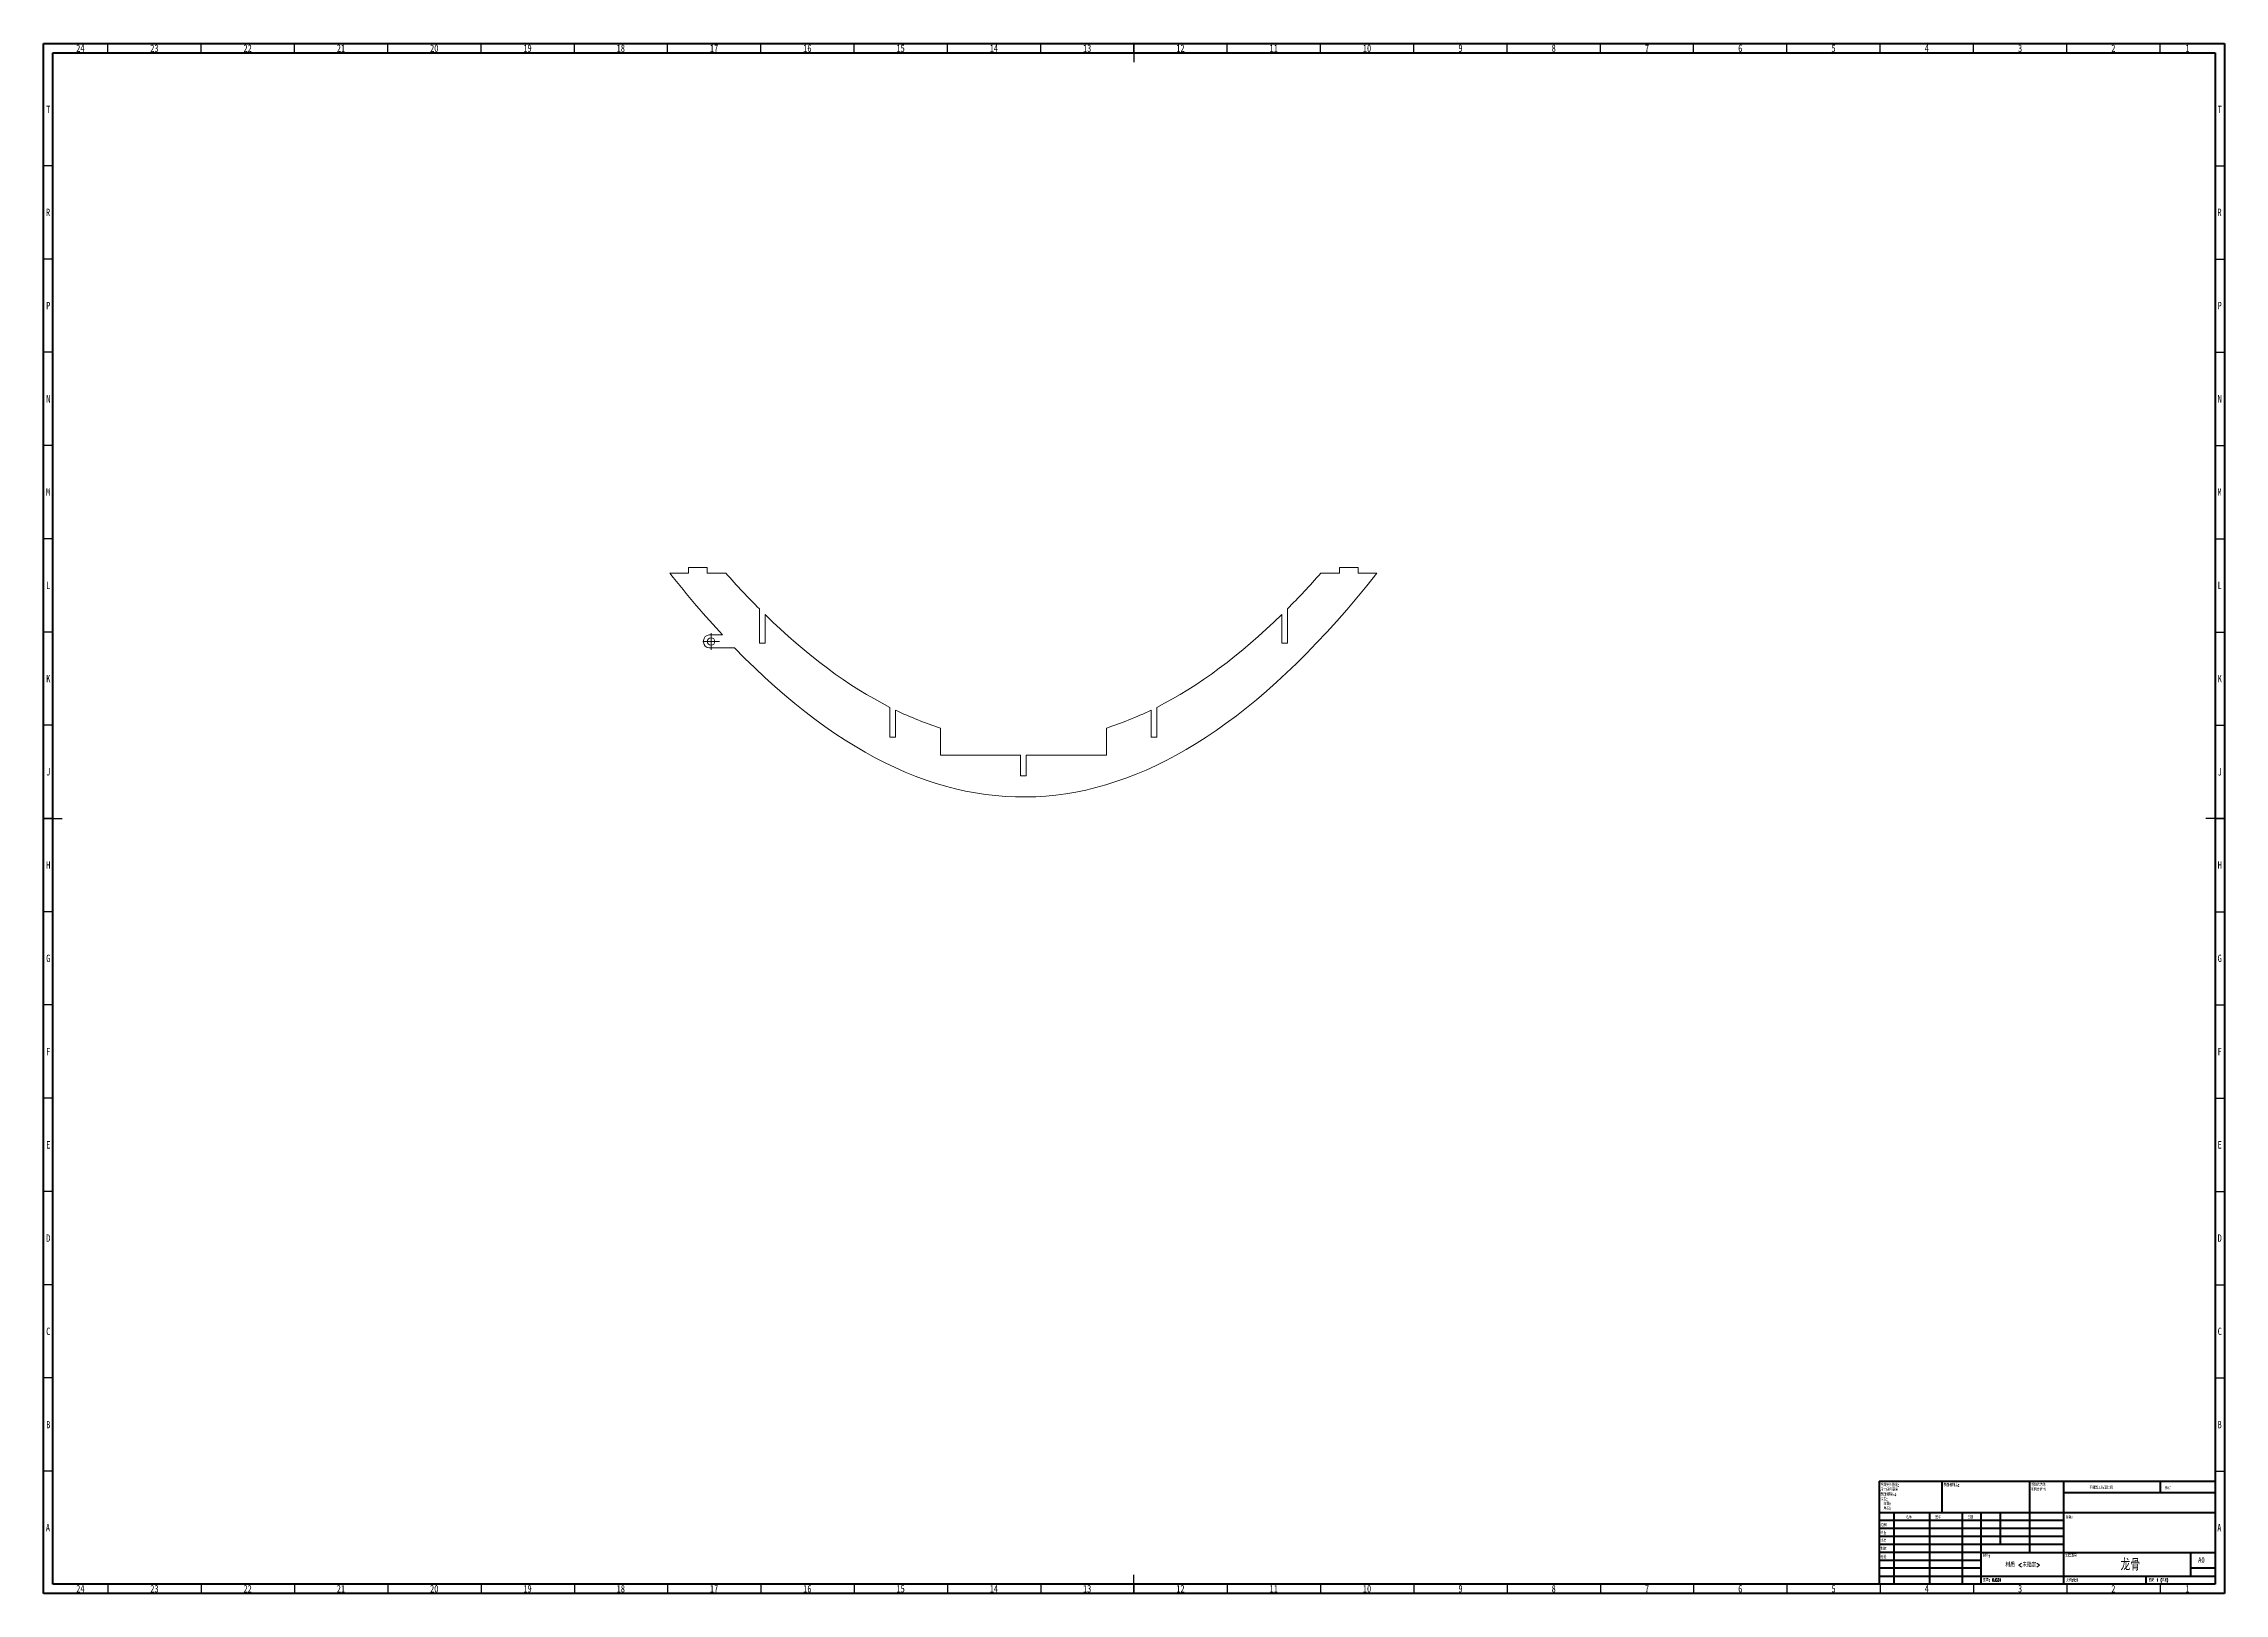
# Model space of a CAD drawing. Header units: millimetres. Extents: x 15 to 1184, y 5 to 836.
import ezdxf

# ---------------------------------------------------------------- set-up
doc = ezdxf.new("R2010")
doc.units = ezdxf.units.MM
doc.styles.add('SLDTEXTSTYLE0', font='TXT', dxfattribs={"width": 0.75})
doc.styles.add('SLDTEXTSTYLE1', font='TXT', dxfattribs={"width": 0.75, "bigfont": 'bigfont'})
doc.styles.add('SLDTEXTSTYLE2', font='TXT', dxfattribs={"width": 0.694444, "bigfont": 'bigfont'})

# ---------------------------------------------------------------- blocks, each defined once
blk = doc.blocks.new('SW_NOTE_0')
at = {"color": 0, "linetype": 'Continuous', "lineweight": 0, "char_height": 1.5, "attachment_point": 1, "style": 'SLDTEXTSTYLE1'}
for s, insert in [('\\M+18F9C\\M+194F1另\\M+18A4F\\M+18E77\\M+192E8:', (0, 1.9)), ('\\M+18EDA\\M+190A1\\M+18E67\\M+19770\\M+19F7C\\M+195C4', (0, -0.6)), ('\\M+1955C\\M+196CA\\M+19165糙\\M+19378:', (0, -3.1)), ('\\M+18CF6\\M+18DB7:', (0, -5.6)), ('线\\M+190AB:', (1.7, -8.1)), ('\\M+18A70\\M+19378:', (1.7, -10.6))]:
    blk.add_mtext(s, dxfattribs=dict(at, insert=insert))
blk = doc.blocks.new('SW_NOTE_1')
at = {"color": 0, "linetype": 'Continuous', "lineweight": 0, "char_height": 1.5, "attachment_point": 1, "style": 'SLDTEXTSTYLE1'}
for s, insert in [('\\M+18FAB锐边\\M+190B4\\M+18F9C', (0, 1.9)), ('\\M+196D1\\M+18E68\\M+19BF3\\M+190DC\\M+19266', (0, -0.6))]:
    blk.add_mtext(s, dxfattribs=dict(at, insert=insert))
blk = doc.blocks.new('SW_CENTERMARKSYMBOL_0')
at = {"color": 0, "linetype": 'Continuous', "lineweight": 0}
for p, q in [((-2.5, 0), (-4.5, 0)), ((0, 0), (-2.5, 0)), ((0, 2.5), (0, 4.5)), ((0, 0), (0, 2.5)), ((0, 0), (0, -2.5)), ((0, 0), (2.5, 0)), ((2.5, 0), (4.5, 0)), ((0, -2.5), (0, -4.5))]:
    blk.add_line(p, q, dxfattribs=at)

msp = doc.modelspace()

# ---------------------------------------------------------------- linework, layer by layer
at = {"color": 7, "linetype": 'Continuous', "lineweight": 60}
for p, q in [((15, 5), (15, 836)), ((15, 836), (1184, 836)), ((20, 10), (20, 831)), ((20, 831), (1179, 831)), ((1179, 831), (1179, 10)), ((1184, 836), (1184, 5)), ((1184, 5), (15, 5)), ((1179, 10), (20, 10))]:
    msp.add_line(p, q, dxfattribs=at)
at = {"color": 7, "linetype": 'Continuous', "lineweight": 30}
for p, q in [((49.5, 831), (49.5, 836)), ((99.5, 831), (99.5, 836)), ((149.5, 831), (149.5, 836)), ((199.5, 831), (199.5, 836)), ((249.5, 831), (249.5, 836)), ((299.5, 831), (299.5, 836)), ((349.5, 831), (349.5, 836)), ((399.5, 831), (399.5, 836)), ((449.5, 831), (449.5, 836)), ((499.5, 831), (499.5, 836)), ((549.5, 831), (549.5, 836)), ((599.5, 836), (599.5, 826)), ((599.5, 831), (599.5, 836)), ((649.5, 831), (649.5, 836)), ((699.5, 831), (699.5, 836)), ((749.5, 831), (749.5, 836)), ((799.5, 831), (799.5, 836)), ((849.5, 831), (849.5, 836)), ((899.5, 831), (899.5, 836)), ((949.5, 831), (949.5, 836)), ((999.5, 831), (999.5, 836)), ((1049.5, 831), (1049.5, 836)), ((1099.5, 831), (1099.5, 836)), ((1149.5, 831), (1149.5, 836)), ((20, 770.5), (15, 770.5)), ((1179, 770.5), (1184, 770.5)), ((20, 720.5), (15, 720.5)), ((1179, 720.5), (1184, 720.5)), ((20, 670.5), (15, 670.5)), ((1179, 670.5), (1184, 670.5)), ((20, 620.5), (15, 620.5)), ((1179, 620.5), (1184, 620.5)), ((20, 570.5), (15, 570.5)), ((1179, 570.5), (1184, 570.5)), ((20, 520.5), (15, 520.5)), ((1179, 520.5), (1184, 520.5)), ((20, 470.5), (15, 470.5)), ((1179, 470.5), (1184, 470.5)), ((15, 420.5), (25, 420.5)), ((20, 420.5), (15, 420.5)), ((1184, 420.5), (1174, 420.5)), ((1179, 420.5), (1184, 420.5)), ((20, 370.5), (15, 370.5)), ((1179, 370.5), (1184, 370.5)), ((20, 320.5), (15, 320.5)), ((1179, 320.5), (1184, 320.5)), ((20, 270.5), (15, 270.5)), ((1179, 270.5), (1184, 270.5)), ((20, 220.5), (15, 220.5)), ((1179, 220.5), (1184, 220.5)), ((20, 170.5), (15, 170.5)), ((1179, 170.5), (1184, 170.5)), ((20, 120.5), (15, 120.5)), ((1179, 120.5), (1184, 120.5)), ((20, 70.5), (15, 70.5)), ((1179, 70.5), (1184, 70.5)), ((599.5, 5), (599.5, 15)), ((49.5, 10), (49.5, 5)), ((99.5, 10), (99.5, 5)), ((149.5, 10), (149.5, 5)), ((199.5, 10), (199.5, 5)), ((249.5, 10), (249.5, 5)), ((299.5, 10), (299.5, 5)), ((349.5, 10), (349.5, 5)), ((399.5, 10), (399.5, 5)), ((449.5, 10), (449.5, 5)), ((499.5, 10), (499.5, 5)), ((549.5, 10), (549.5, 5)), ((599.5, 10), (599.5, 5)), ((649.5, 10), (649.5, 5)), ((699.5, 10), (699.5, 5)), ((749.5, 10), (749.5, 5)), ((799.5, 10), (799.5, 5)), ((849.5, 10), (849.5, 5)), ((899.5, 10), (899.5, 5)), ((949.5, 10), (949.5, 5)), ((999.5, 10), (999.5, 5)), ((1049.5, 10), (1049.5, 5)), ((1099.5, 10), (1099.5, 5)), ((1149.5, 10), (1149.5, 5))]:
    msp.add_line(p, q, dxfattribs=at)
at = {"color": 7, "linetype": 'Continuous', "lineweight": 15}
for p, q in [((360.7, 552), (350.7, 552)), ((360.7, 555), (360.7, 552)), ((360.7, 555), (370.7, 555)), ((370.7, 555), (370.7, 552)), ((380.7, 552), (370.7, 552)), ((709.7, 552), (699.6, 552)), ((709.7, 555), (709.7, 552)), ((709.7, 555), (719.7, 555)), ((719.7, 555), (719.7, 552)), ((729.7, 552), (719.7, 552)), ((398.7, 532.9), (398.7, 514.6)), ((401.7, 529.9), (401.7, 514.6)), ((678.7, 529.9), (678.7, 514.6)), ((681.7, 532.9), (681.7, 514.6)), ((368.8, 515.9), (368.8, 515)), ((379, 518.9), (371.8, 518.9)), ((401.7, 514.6), (398.7, 514.6)), ((678.7, 514.6), (681.7, 514.6)), ((371.8, 512), (385.4, 512)), ((468.7, 480.1), (468.7, 464.1)), ((611.7, 480.1), (611.7, 464.1)), ((471.7, 478.6), (471.7, 464.1)), ((495.7, 454.4), (495.7, 469)), ((584.7, 469), (584.7, 454.4)), ((608.7, 478.6), (608.7, 464.1)), ((471.7, 464.1), (468.7, 464.1)), ((608.7, 464.1), (611.7, 464.1)), ((538.7, 454.4), (495.7, 454.4)), ((538.7, 454.4), (538.7, 443.4)), ((541.7, 454.4), (541.7, 443.4)), ((584.7, 454.4), (541.7, 454.4)), ((541.7, 443.4), (538.7, 443.4))]:
    msp.add_line(p, q, dxfattribs=at)
at = {"color": 7, "linetype": 'Continuous', "lineweight": 40}
for p, q in [((999, 65.2), (1179, 65.2)), ((999, 65.2), (999, 10)), ((1032.8, 48.2), (1032.8, 65.2)), ((1079.6, 65.2), (1079.6, 27)), ((1097.8, 65.2), (1097.8, 10)), ((1179, 58.9), (1097.8, 58.9)), ((1149.8, 58.9), (1149.8, 65.2)), ((1179, 48.2), (999, 48.2)), ((1006.8, 48.2), (1006.8, 10)), ((1026, 48.2), (1026, 10)), ((1043.4, 48.2), (1043.4, 10)), ((1053.6, 10), (1053.6, 48.2)), ((1064, 31.2), (1064, 48.2)), ((1097.8, 44), (999, 44)), ((1097.8, 39.8), (999, 39.8)), ((1097.8, 35.5), (999, 35.5)), ((1097.8, 31.2), (999, 31.2)), ((1053.6, 27), (999, 27)), ((1053.6, 27), (1179, 27)), ((1166, 14.2), (1166, 27)), ((1053.6, 22.7), (999, 22.7)), ((1053.6, 18.5), (999, 18.5)), ((999, 14.2), (1179, 14.2)), ((1142, 10), (1142, 14.2)), ((1179, 18.5), (1166, 18.5))]:
    msp.add_line(p, q, dxfattribs=at)
at = {"color": 7, "linetype": 'Continuous', "lineweight": 15}
msp.add_circle((372.8, 515.4), 2, dxfattribs=at)
for centre, start, end in [((371.8, 515.9), 90, 180), ((371.8, 515), 180, 270)]:
    msp.add_arc(centre, 3, start, end, dxfattribs=at)
for points in [[(350.7, 552), (360.1, 540.1), (369.5, 529), (379, 518.9)], [(398.7, 532.9), (392.7, 538.9), (386.7, 545.2), (380.7, 552)], [(385.4, 512), (500.2, 393.4), (614.9, 406.7), (729.7, 552)], [(699.6, 552), (693.7, 545.2), (687.7, 538.9), (681.7, 532.9)], [(468.7, 480.1), (446.4, 491.4), (424, 508), (401.7, 529.9)], [(678.7, 529.9), (656.4, 508), (634, 491.4), (611.7, 480.1)], [(495.7, 469), (487.7, 471.6), (479.7, 474.8), (471.7, 478.6)], [(608.7, 478.6), (600.7, 474.8), (592.7, 471.6), (584.7, 469)]]:
    msp.add_open_spline(points, degree=3, dxfattribs=at)

# ---------------------------------------------------------------- block references
at = {"color": 7, "linetype": 'Continuous', "lineweight": 0}
for name, p in [('SW_CENTERMARKSYMBOL_0', (372.8, 515.4)), ('SW_NOTE_0', (999.6, 62)), ('SW_NOTE_1', (1080.3, 62.1))]:
    msp.add_blockref(name, p, dxfattribs=at)

# ---------------------------------------------------------------- texts
for s, insert, char_height, attachment_point, style in [('24', (34.7, 835.5), 3.97, 2, 'SLDTEXTSTYLE0'), ('23', (74.4, 835.5), 3.97, 2, 'SLDTEXTSTYLE0'), ('22', (124.4, 835.5), 3.97, 2, 'SLDTEXTSTYLE0'), ('21', (174.4, 835.5), 3.97, 2, 'SLDTEXTSTYLE0'), ('20', (224.4, 835.5), 3.97, 2, 'SLDTEXTSTYLE0'), ('19', (274.4, 835.5), 3.97, 2, 'SLDTEXTSTYLE0'), ('18', (324.4, 835.5), 3.97, 2, 'SLDTEXTSTYLE0'), ('17', (374.4, 835.5), 3.97, 2, 'SLDTEXTSTYLE0'), ('16', (424.4, 835.5), 3.97, 2, 'SLDTEXTSTYLE0'), ('15', (474.4, 835.5), 3.97, 2, 'SLDTEXTSTYLE0'), ('14', (524.4, 835.5), 3.97, 2, 'SLDTEXTSTYLE0'), ('13', (574.4, 835.5), 3.97, 2, 'SLDTEXTSTYLE0'), ('12', (624.4, 835.5), 3.97, 2, 'SLDTEXTSTYLE0'), ('11', (674.4, 835.5), 3.97, 2, 'SLDTEXTSTYLE0'), ('10', (724.4, 835.5), 3.97, 2, 'SLDTEXTSTYLE0'), ('9', (774.5, 835.5), 3.97, 2, 'SLDTEXTSTYLE0'), ('8', (824.5, 835.5), 3.97, 2, 'SLDTEXTSTYLE0'), ('7', (874.5, 835.5), 3.97, 2, 'SLDTEXTSTYLE0'), ('6', (924.5, 835.5), 3.97, 2, 'SLDTEXTSTYLE0'), ('5', (974.5, 835.5), 3.97, 2, 'SLDTEXTSTYLE0'), ('4', (1024.5, 835.5), 3.97, 2, 'SLDTEXTSTYLE0'), ('3', (1074.5, 835.5), 3.97, 2, 'SLDTEXTSTYLE0'), ('2', (1124.5, 835.5), 3.97, 2, 'SLDTEXTSTYLE0'), ('1', (1164.2, 835.5), 3.97, 2, 'SLDTEXTSTYLE0'), ('T', (17.5, 802.7), 3.97, 2, 'SLDTEXTSTYLE0'), ('T', (1181.5, 802.7), 3.97, 2, 'SLDTEXTSTYLE0'), ('R', (17.4, 747.5), 3.97, 2, 'SLDTEXTSTYLE0'), ('R', (1181.4, 747.5), 3.97, 2, 'SLDTEXTSTYLE0'), ('P', (17.5, 697.5), 3.97, 2, 'SLDTEXTSTYLE0'), ('P', (1181.5, 697.5), 3.97, 2, 'SLDTEXTSTYLE0'), ('N', (17.5, 647.5), 3.97, 2, 'SLDTEXTSTYLE0'), ('N', (1181.5, 647.5), 3.97, 2, 'SLDTEXTSTYLE0'), ('M', (17.4, 597.5), 3.97, 2, 'SLDTEXTSTYLE0'), ('M', (1181.4, 597.5), 3.97, 2, 'SLDTEXTSTYLE0'), ('L', (17.5, 547.5), 3.97, 2, 'SLDTEXTSTYLE0'), ('L', (1181.5, 547.5), 3.97, 2, 'SLDTEXTSTYLE0'), ('K', (17.5, 497.5), 3.97, 2, 'SLDTEXTSTYLE0'), ('K', (1181.5, 497.5), 3.97, 2, 'SLDTEXTSTYLE0'), ('J', (17.5, 447.5), 3.97, 2, 'SLDTEXTSTYLE0'), ('J', (1181.5, 447.5), 3.97, 2, 'SLDTEXTSTYLE0'), ('H', (17.5, 397.5), 3.97, 2, 'SLDTEXTSTYLE0'), ('H', (1181.5, 397.5), 3.97, 2, 'SLDTEXTSTYLE0'), ('G', (17.5, 347.5), 3.97, 2, 'SLDTEXTSTYLE0'), ('G', (1181.5, 347.5), 3.97, 2, 'SLDTEXTSTYLE0'), ('F', (17.5, 297.5), 3.97, 2, 'SLDTEXTSTYLE0'), ('F', (1181.5, 297.5), 3.97, 2, 'SLDTEXTSTYLE0'), ('E', (17.5, 247.5), 3.97, 2, 'SLDTEXTSTYLE0'), ('E', (1181.5, 247.5), 3.97, 2, 'SLDTEXTSTYLE0'), ('D', (17.5, 197.5), 3.97, 2, 'SLDTEXTSTYLE0'), ('D', (1181.5, 197.5), 3.97, 2, 'SLDTEXTSTYLE0'), ('C', (17.5, 147.5), 3.97, 2, 'SLDTEXTSTYLE0'), ('C', (1181.5, 147.5), 3.97, 2, 'SLDTEXTSTYLE0'), ('B', (17.5, 97.5), 3.97, 2, 'SLDTEXTSTYLE0'), ('B', (1181.5, 97.5), 3.97, 2, 'SLDTEXTSTYLE0'), ('\\M+1955C\\M+196CA\\M+19165糙\\M+19378:', (1033.4, 63.9), 1.5, 1, 'SLDTEXTSTYLE1'), ('\\M+19573调\\M+190AE\\M+18D48\\M+192F6图\\M+194E4\\M+197E1', (1111.6, 62.5), 1.5, 1, 'SLDTEXTSTYLE1'), ('\\M+18F43订', (1152.3, 62.3), 1.5, 1, 'SLDTEXTSTYLE1'), ('A', (17.3, 42.2), 3.97, 2, 'SLDTEXTSTYLE0'), ('绘\\M+190A7', (999.7, 42.4), 1.5, 1, 'SLDTEXTSTYLE1'), ('检查', (999.6, 38.2), 1.5, 1, 'SLDTEXTSTYLE1'), ('\\M+196BC\\M+18FCC', (1013.3, 46.5), 1.5, 1, 'SLDTEXTSTYLE1'), ('签\\M+196BC', (1029, 46.6), 1.5, 1, 'SLDTEXTSTYLE1'), ('\\M+193FA\\M+18AFA', (1046.2, 46.6), 1.5, 1, 'SLDTEXTSTYLE1'), ('标题:', (1099, 46.6), 1.5, 1, 'SLDTEXTSTYLE1'), ('A', (1181.3, 42.2), 3.97, 2, 'SLDTEXTSTYLE0'), ('\\M+194E1\\M+18F79', (999.6, 34.2), 1.5, 1, 'SLDTEXTSTYLE1'), ('\\M+190A7\\M+191A2', (999.7, 29.7), 1.5, 1, 'SLDTEXTSTYLE1'), ('验检', (999.7, 25.3), 1.5, 1, 'SLDTEXTSTYLE1'), ('\\M+18DDE\\M+197BF:', (1054.6, 26), 1.5, 1, 'SLDTEXTSTYLE1'), ('\\M+18D48\\M+192F6图\\M+18D86', (1098.6, 26), 1.5, 1, 'SLDTEXTSTYLE1'), ('龙\\M+18D9C', (1133.6, 23.6), 6.35, 2, 'SLDTEXTSTYLE1'), ('A0', (1169.9, 24.4), 2.91, 1, 'SLDTEXTSTYLE0'), ('\\M+18F64\\M+197CA: 0.031', (1054.6, 12.9), 1.499, 1, 'SLDTEXTSTYLE1'), ('\\M+18DDE质 <\\M+196A2\\M+18E77\\M+192E8>', (1076, 21.5), 2.381, 2, 'SLDTEXTSTYLE1'), ('\\M+194E4\\M+197E1:1:1', (1099.1, 12.9), 1.5, 1, 'SLDTEXTSTYLE1'), ('图纸 1 (\\M+18BA41)', (1143.5, 12.9), 1.5, 1, 'SLDTEXTSTYLE2'), ('24', (34.7, 9.5), 3.97, 2, 'SLDTEXTSTYLE0'), ('23', (74.4, 9.5), 3.97, 2, 'SLDTEXTSTYLE0'), ('22', (124.4, 9.5), 3.97, 2, 'SLDTEXTSTYLE0'), ('21', (174.4, 9.5), 3.97, 2, 'SLDTEXTSTYLE0'), ('20', (224.4, 9.5), 3.97, 2, 'SLDTEXTSTYLE0'), ('19', (274.4, 9.5), 3.97, 2, 'SLDTEXTSTYLE0'), ('18', (324.4, 9.5), 3.97, 2, 'SLDTEXTSTYLE0'), ('17', (374.4, 9.5), 3.97, 2, 'SLDTEXTSTYLE0'), ('16', (424.4, 9.5), 3.97, 2, 'SLDTEXTSTYLE0'), ('15', (474.4, 9.5), 3.97, 2, 'SLDTEXTSTYLE0'), ('14', (524.4, 9.5), 3.97, 2, 'SLDTEXTSTYLE0'), ('13', (574.4, 9.5), 3.97, 2, 'SLDTEXTSTYLE0'), ('12', (624.4, 9.5), 3.97, 2, 'SLDTEXTSTYLE0'), ('11', (674.4, 9.5), 3.97, 2, 'SLDTEXTSTYLE0'), ('10', (724.4, 9.5), 3.97, 2, 'SLDTEXTSTYLE0'), ('9', (774.5, 9.5), 3.97, 2, 'SLDTEXTSTYLE0'), ('8', (824.5, 9.5), 3.97, 2, 'SLDTEXTSTYLE0'), ('7', (874.5, 9.5), 3.97, 2, 'SLDTEXTSTYLE0'), ('6', (924.5, 9.5), 3.97, 2, 'SLDTEXTSTYLE0'), ('5', (974.5, 9.5), 3.97, 2, 'SLDTEXTSTYLE0'), ('4', (1024.5, 9.5), 3.97, 2, 'SLDTEXTSTYLE0'), ('3', (1074.5, 9.5), 3.97, 2, 'SLDTEXTSTYLE0'), ('2', (1124.5, 9.5), 3.97, 2, 'SLDTEXTSTYLE0'), ('1', (1164.2, 9.5), 3.97, 2, 'SLDTEXTSTYLE0')]:
    msp.add_mtext(s, dxfattribs=dict(at, insert=insert, char_height=char_height, attachment_point=attachment_point, style=style))

doc.saveas('drawing.dxf')
